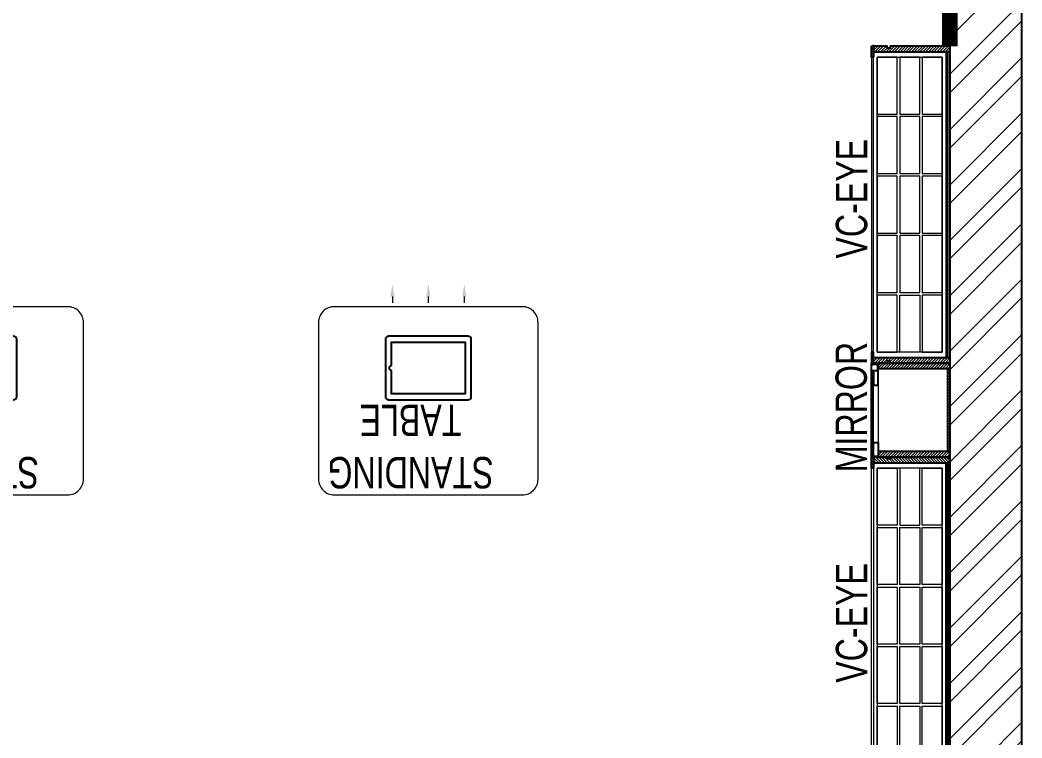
# Model space of a CAD drawing. Header units: feet. Extents: x 9481931 to 9490055, y -6861315 to -6851859.
# Drawn here: x 9486860 to 9490055, y -6856494 to -6854205 of the extents above; entities that cross this region are included whole.
import ezdxf

# ---------------------------------------------------------------- set-up
doc = ezdxf.new("R2010")
doc.units = ezdxf.units.FT
doc.header["$LTSCALE"] = 33
doc.header["$MEASUREMENT"] = 0
doc.linetypes.add('ACAD_ISO03W100', pattern=[30, 12, -18])
doc.layers.add('A-WALL', color=1, linetype='Continuous')
for name, color, linetype, lineweight in [('LENS-TEXT', 31, 'Continuous', 5), ('LENS_TEXT', 31, 'Continuous', 5), ('LK-FF&E FLOOR', 1, 'Continuous', 9), ('LK-FF&E WALL', 1, 'Continuous', 9), ('LK-MIRROR', 133, 'Continuous', 13), ('LN-ELEVATION-1', 81, 'Continuous', 25), ('LN-ELEVATION-2', 103, 'Continuous', 20), ('LN-ELEVATION-3', 125, 'Continuous', 18), ('LN-ELEVATION-4', 145, 'Continuous', 13), ('LN-HATCH', 251, 'Continuous', 0), ('PLANO-CARPET', 3, 'Continuous', 18), ('PLANO-TXT', 252, 'Continuous', 5)]:
    doc.layers.add(name, color=color, linetype=linetype, lineweight=lineweight)
doc.styles.add('LK TXT', font='GILC____.TTF', dxfattribs={"height": 100})
pattern_1 = [(45, (7858558.917, 3503823.203), (-4.4901280605, 4.4901280605), [])]

# ---------------------------------------------------------------- blocks, each defined once
blk = doc.blocks.new('VC HD 1010')
at = {"layer": 'LN-HATCH', "ltscale": 0.5}
h = blk.add_hatch(dxfattribs=at)
h.set_pattern_fill('ANSI31', color=256, scale=2)
h.set_pattern_definition([(45, (3761554.586, 1795022.936), (-4.490128061, 4.490128061), [])])
h.paths.add_polyline_path([(-505.2, 24), (-505.2, -166), (-499.2, -166), (-499.2, -176), (-505.2, -176), (-505.2, -220), (-487.2, -220), (-487.2, 24)])
h = blk.add_hatch(dxfattribs=at)
h.set_pattern_fill('ANSI31', color=256, scale=2)
h.set_pattern_definition(pattern_1)
h.paths.add_polyline_path([(504.8, 24), (504.8, -166), (498.8, -166), (498.8, -176), (504.8, -176), (504.8, -220), (486.8, -220), (486.8, 24)])
h = blk.add_hatch(dxfattribs=at)
h.set_pattern_fill('ANSI31', color=256, scale=2)
h.set_pattern_definition([(45, (7858741.917, 3503823.203), (-4.4901280605, 4.4901280605), [])])
h.paths.add_polyline_path([(-470.2, -220), (-470.2, -226), (-505.2, -226), (-505.2, -220)])
h = blk.add_hatch(dxfattribs=at)
h.set_pattern_fill('ANSI31', color=256, scale=2)
h.set_pattern_definition(pattern_1)
h.paths.add_polyline_path([(476.8, -220), (476.8, -226), (511.8, -226), (511.8, -220)])
at = {"layer": 'LN-ELEVATION-1', "ltscale": 0.5}
for points in [[(-505.2, 24), (-505.2, -166), (-499.2, -166), (-499.2, -176), (-505.2, -176), (-505.2, -220), (-487.2, -220), (-487.2, 24)], [(486.8, 12), (-487.2, 12), (-487.2, 18), (486.8, 18)], [(504.8, 24), (504.8, -166), (498.8, -166), (498.8, -176), (504.8, -176), (504.8, -220), (486.8, -220), (486.8, 24)], [(-470.2, -220), (-470.2, -226), (-505.2, -226), (-505.2, -220)], [(469.8, -220), (469.8, -226), (504.8, -226), (504.8, -220)]]:
    blk.add_lwpolyline(points, close=True, dxfattribs=at)
at = {"layer": 'LN-ELEVATION-2', "ltscale": 0.5}
blk.add_lwpolyline([(470.2, 0), (-470.2, 0), (-470.2, -208), (470.2, -208)], close=True, dxfattribs=at)
at = {"layer": 'LN-ELEVATION-3', "ltscale": 0.5}
for p, q in [((-487.2, 24), (486.8, 24)), ((-470.2, -220), (469.8, -220)), ((469.8, -226), (-470.2, -226))]:
    blk.add_line(p, q, dxfattribs=at)
for points in [[(-470.2, 0), (-288.5, 0), (-288.5, -64), (-470.2, -64)], [(-280.5, 0), (-98.8, 0), (-98.8, -64), (-280.5, -64)], [(-90.8, 0), (90.8, 0), (90.8, -64), (-90.8, -64)], [(98.8, 0), (280.5, 0), (280.5, -64), (98.8, -64)], [(288.5, 0), (470.2, 0), (470.2, -64), (288.5, -64)], [(-470.2, -136), (-288.5, -136), (-288.5, -72), (-470.2, -72)], [(-280.5, -72), (-98.8, -72), (-98.8, -136), (-280.5, -136)], [(-90.8, -72), (90.8, -72), (90.8, -136), (-90.8, -136)], [(98.8, -72), (280.5, -72), (280.5, -136), (98.8, -136)], [(288.5, -72), (470.2, -72), (470.2, -136), (288.5, -136)], [(-470.2, -144), (-288.5, -144), (-288.5, -208), (-470.2, -208)], [(-280.5, -144), (-98.8, -144), (-98.8, -208), (-280.5, -208)], [(-90.8, -144), (90.8, -144), (90.8, -208), (-90.8, -208)], [(98.8, -144), (280.5, -144), (280.5, -208), (98.8, -208)], [(288.5, -144), (470.2, -144), (470.2, -208), (288.5, -208)]]:
    blk.add_lwpolyline(points, close=True, dxfattribs=at)
blk = doc.blocks.new('MIRROR')
at = {"layer": 'LN-HATCH', "ltscale": 0.5}
h = blk.add_hatch(dxfattribs=at)
h.set_pattern_fill('ANSI31', color=256, scale=2)
h.set_pattern_definition([(45, (4060433.7416, 1708720.787), (-4.4901280605, 4.4901280605), [])])
h.paths.add_polyline_path([(212.9, 101.3), (230.9, 101.3), (230.9, -127.7), (212.9, -127.7)])
h.paths.add_polyline_path([(230.9, 95.3), (494.9, 95.3), (494.9, 101.3), (230.9, 101.3)])
h.paths.add_polyline_path([(512.9, 101.3), (494.9, 101.3), (494.9, -127.7), (512.9, -127.7)])
at = {"layer": 'Defpoints'}
blk.add_lwpolyline([(512.9, 101.3), (212.9, 101.3), (212.9, -148.7), (512.9, -148.7)], close=True, dxfattribs=at)
at = {"layer": 'LN-ELEVATION-1'}
for points in [[(212.9, 101.3), (230.9, 101.3), (230.9, -127.7), (212.9, -127.7)], [(230.9, 95.3), (494.9, 95.3), (494.9, 101.3), (230.9, 101.3)], [(512.9, 101.3), (494.9, 101.3), (494.9, -127.7), (512.9, -127.7)], [(259.9, -141.7), (259.9, -127.7), (214.9, -127.7), (214.9, -148.7), (223.9, -148.7), (223.9, -147.2), (216.4, -147.2), (216.4, -141.7)], [(442.9, -141.7), (442.9, -127.7), (487.9, -127.7), (487.9, -148.7), (478.9, -148.7), (478.9, -147.2), (486.4, -147.2), (486.4, -141.7)], [(504.9, -148.7), (504.9, -147.2), (509.4, -147.2), (509.4, -129.2), (487.9, -129.2), (487.9, -127.7), (510.9, -127.7), (510.9, -148.7)]]:
    blk.add_lwpolyline(points, close=True, dxfattribs=at)
at = {"layer": 'LN-ELEVATION-2'}
blk.add_lwpolyline([(259.9, -141.7), (442.9, -141.7), (442.9, -127.7), (259.9, -127.7)], close=True, dxfattribs=at)
at = {"layer": 'LN-ELEVATION-2', "color": 4, "lineweight": 0}
blk.add_lwpolyline([(216.4, -141.7), (486.4, -141.7), (486.4, -147.2), (216.4, -147.2)], close=True, dxfattribs=at)
at = {"layer": 'LN-ELEVATION-4', "ltscale": 0.5}
blk.add_line((478.9, -148.7), (223.9, -148.7), dxfattribs=at)
blk = doc.blocks.new('A$Ca95fa84c')
at = {"layer": 'LN-HATCH'}
h = blk.add_hatch(dxfattribs=at)
h.set_pattern_fill('ANSI32', color=256, scale=333, angle=180)
h.set_pattern_definition([(225, (-11199673.97, 5497379), (88.2999593, -88.2999593), []), (225, (-11199732.84, 5497379), (88.2999593, -88.2999593), [])])
h.paths.add_polyline_path([(-11690.3, -486.5), (-12045.9, -486.5), (-12045.9, 4644.3), (-12275.9, 4644.3), (-12275.9, -3121.9), (-10725.1, -3121.9), (-10725.1, -2797.9), (-11690.3, -2797.9)])
h.paths.add_polyline_path([(-4151.5, 4644.4), (-4381.5, 4644.4), (-4381.5, -2797.9), (-4654.5, -2797.9), (-4654.5, -3121.9), (-4151.5, -3121.9)])
h.paths.add_polyline_path([(-4864.5, 5444.4), (-4864.5, 5674.4), (-11563.3, 5674.4), (-11563.3, 5444.4)])
at = {"layer": 'A-WALL', "elevation": -51149.5}
blk.add_lwpolyline([(-4151.5, 4644.4), (-4381.5, 4644.4), (-4381.5, -2797.9), (-4654.5, -2797.9), (-4654.5, -3121.9), (-4151.5, -3121.9)], close=True, dxfattribs=at)
blk = doc.blocks.new('Standing Table 700X600')
at = {"layer": 'LN-ELEVATION-1', "linetype": 'ByBlock', "lineweight": -2}
for p, q in [((-114.7, -32.3), (-114.7, -12)), ((0, -32.3), (0, -12)), ((114.7, -32.3), (114.7, -12))]:
    blk.add_line(p, q, dxfattribs=at)
at = {"layer": 'LN-ELEVATION-1'}
for points in [[(-127.2, 94.5), (126.8, 94.5, 0.414214), (136.8, 104.5), (136.8, 286.5, 0.414214), (126.8, 296.5), (-127.2, 296.5, 0.414214), (-137.2, 286.5), (-137.2, 104.5, 0.414214)], [(117.2, 186), (117.2, 113.5), (-117.8, 113.5), (-117.8, 277.5), (117.2, 277.5), (117.2, 205, 0.327538), (118.6, 203.1, -0.733799), (118.6, 187.9, 0.327538)]]:
    blk.add_lwpolyline(points, format="xyb", close=True, dxfattribs=at)
at = {"layer": 'LN-ELEVATION-1', "linetype": 'ByBlock', "lineweight": -2}
for points in [[(-108.1, -32.3), (-121.4, -32.3), (-114.7, -72.3)], [(6.7, -32.3), (-6.7, -32.3), (0, -72.3)], [(121.4, -32.3), (108.1, -32.3), (114.7, -72.3)]]:
    blk.add_solid(points, dxfattribs=at)
at = {"layer": 'LN-ELEVATION-2'}
blk.add_lwpolyline([(-300, 0), (300, 0, 0.414214), (350, 50), (350, 550, 0.414214), (300, 600), (-300, 600, 0.414214), (-350, 550), (-350, 50, 0.414214)], format="xyb", close=True, dxfattribs=at)
at = {"layer": 'LENS-TEXT', "color": 7, "linetype": 'Continuous', "ltscale": 3, "insert": (56.8, 445.9), "char_height": 100, "width": 783.964, "attachment_point": 5, "style": 'LK TXT'}
blk.add_mtext('STANDING TABLE', dxfattribs=at)

msp = doc.modelspace()

# ---------------------------------------------------------------- linework, layer by layer
at = {"layer": 'LK-MIRROR', "linetype": 'ACAD_ISO03W100', "ltscale": 0.05, "const_width": 50}
msp.add_lwpolyline([(9487642.5, -6853688.6), (9489825.1, -6853688.6), (9489825.1, -6854288.6)], dxfattribs=at)

# ---------------------------------------------------------------- block references
at = {"layer": 'LK-FF&E FLOOR', "rotation": 180}
for p in [(9486711.9, -6855118.9), (9488161.8, -6855118.9)]:
    msp.add_blockref('Standing Table 700X600', p, dxfattribs=at)
at = {"layer": 'LK-FF&E WALL', "xscale": -1, "rotation": 270}
for name, p in [('VC HD 1010', (9489801.1, -6854793.4)), ('MIRROR', (9489723.7, -6855811.5))]:
    msp.add_blockref(name, p, dxfattribs=at)
at = {"layer": 'LK-FF&E WALL', "rotation": 270}
msp.add_blockref('VC HD 1010', (9489801.1, -6856103.7), dxfattribs=at)
at = {"layer": 'PLANO-CARPET', "color": 2}
msp.add_blockref('A$Ca95fa84c', (9494206.6, -6857532.9, 51149.5), dxfattribs=at)

# ---------------------------------------------------------------- texts
at = {"layer": 'LENS_TEXT', "linetype": 'Continuous', "ltscale": 3, "insert": (9489511.2, -6855439, 0), "char_height": 100, "width": 324.474, "attachment_point": 5, "rotation": 90, "style": 'LK TXT'}
msp.add_mtext('{\\C7;MIRROR}', dxfattribs=at)
at = {"layer": 'PLANO-TXT', "linetype": 'Continuous', "ltscale": 3, "char_height": 100, "width": 271.785, "attachment_point": 5, "rotation": 90, "style": 'LK TXT'}
for insert in [(9489512.2, -6854774.7, 0), (9489512.2, -6856127.2, 0)]:
    msp.add_mtext('VC-EYE', dxfattribs=dict(at, insert=insert))

doc.saveas('drawing.dxf')
